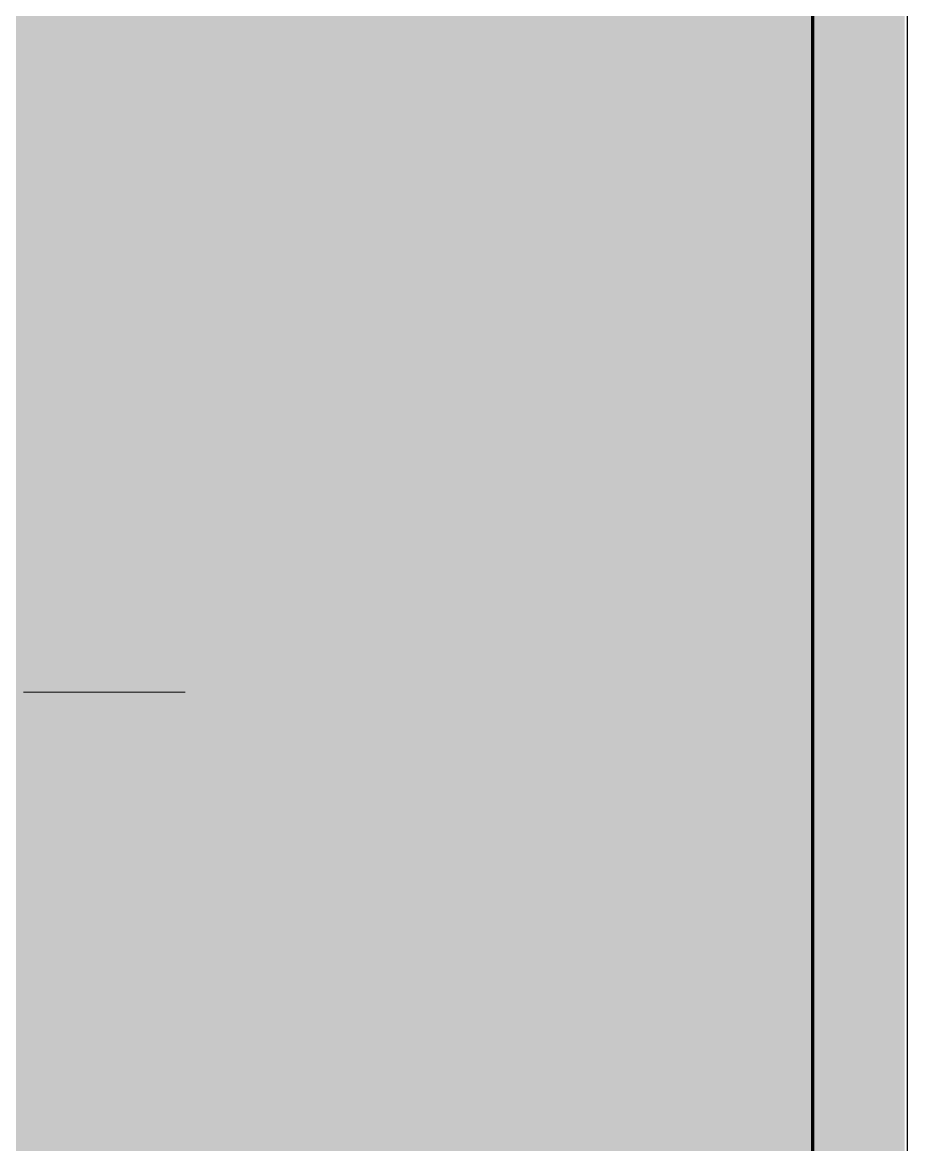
# Model space of a CAD drawing. Header units: millimetres. Extents: x 0 to 209, y 3 to 297.
# Drawn here: x 148 to 208.4, y 66.8 to 143.8 of the extents above; entities that cross this region are included whole.
import ezdxf
from ezdxf.xclip import XClip

# ---------------------------------------------------------------- set-up
doc = ezdxf.new("R2010")
doc.units = ezdxf.units.MM
doc.header["$MEASUREMENT"] = 0
doc.layers.get('0').update_dxf_attribs({"linetype": 'CONTINUOUS'})

# ---------------------------------------------------------------- blocks, each defined once
blk = doc.blocks.new('MF286C030')
at = {"color": 0, "linetype": 'Continuous', "lineweight": 100, "true_color": 0x000007}
blk.add_lwpolyline([(19.717, 292.056), (19.717, 6.943), (202.159, 6.943), (202.159, 292.056)], dxfattribs=at)

msp = doc.modelspace()

# ---------------------------------------------------------------- hatches: boundary and pattern name
at = {"true_color": 0xffffff}
msp.add_hatch(color=0, dxfattribs=at).paths.add_polyline_path([(-0.131, 297.01), (-0.131, 2.547), (208.442, 2.547), (208.442, 297.01)])
msp.add_hatch(color=0, dxfattribs=at).paths.add_polyline_path([(-0.131, 297.01), (-0.131, 2.547), (208.442, 2.547), (208.442, 297.01)])
at = {"true_color": 0x000007}
h = msp.add_hatch(color=0, dxfattribs=at)
edge = h.paths.add_edge_path()
edge.add_spline(control_points=[(158.312, 100.592), (158.493, 100.477), (158.657, 100.395), (158.804, 100.329)], knot_values=[0, 0, 0, 0, 1, 1, 1, 1], degree=3, periodic=0)
edge.add_line((158.804, 100.329), (158.69, 100.067))
edge.add_spline(control_points=[(158.69, 100.067), (158.493, 100.133), (158.279, 100.264), (158.066, 100.411), (158.066, 100.411), (157.853, 100.297), (157.623, 100.247), (157.361, 100.247), (157.361, 100.247), (157.098, 100.247), (156.869, 100.297), (156.655, 100.428), (156.655, 100.428), (156.442, 100.559), (156.278, 100.74), (156.163, 100.953), (156.163, 100.953), (156.049, 101.182), (155.999, 101.445), (155.999, 101.724), (155.999, 101.724), (155.999, 102.019), (156.049, 102.282), (156.163, 102.511), (156.163, 102.511), (156.278, 102.741), (156.442, 102.921), (156.655, 103.036), (156.655, 103.036), (156.869, 103.167), (157.115, 103.233), (157.377, 103.233), (157.377, 103.233), (157.64, 103.233), (157.886, 103.167), (158.099, 103.036), (158.099, 103.036), (158.312, 102.905), (158.476, 102.724), (158.575, 102.511), (158.575, 102.511), (158.69, 102.282), (158.755, 102.019), (158.755, 101.74), (158.755, 101.74), (158.755, 101.494), (158.722, 101.281), (158.64, 101.1), (158.64, 101.1), (158.575, 100.904), (158.46, 100.74), (158.312, 100.592)], knot_values=[0, 0, 0, 0, 0.019231, 0.019231, 0.019231, 0.019231, 0.038462, 0.038462, 0.038462, 0.038462, 0.057692, 0.057692, 0.057692, 0.057692, 0.076923, 0.076923, 0.076923, 0.076923, 0.096154, 0.096154, 0.096154, 0.096154, 0.115385, 0.115385, 0.115385, 0.115385, 0.134615, 0.134615, 0.134615, 0.134615, 0.153846, 0.153846, 0.153846, 0.153846, 0.173077, 0.173077, 0.173077, 0.173077, 0.192308, 0.192308, 0.192308, 0.192308, 0.211538, 0.211538, 0.211538, 0.211538, 0.230769, 0.230769, 0.230769, 0.230769, 1, 1, 1, 1], degree=3, periodic=0)
h.paths.add_polyline_path([(157.476, 101.084), (157.476, 101.084), (157.502, 101.076), (157.528, 101.067), (157.554, 101.059), (157.58, 101.05), (157.605, 101.041), (157.629, 101.031), (157.654, 101.022), (157.678, 101.012), (157.702, 101.002), (157.725, 100.991), (157.748, 100.98), (157.771, 100.969), (157.793, 100.958), (157.815, 100.946), (157.837, 100.934), (157.858, 100.921), (157.879, 100.908), (157.9, 100.895), (157.92, 100.881), (157.94, 100.867), (157.96, 100.852), (157.979, 100.837), (157.998, 100.821), (158.017, 100.805), (158.045, 100.832), (158.072, 100.861), (158.098, 100.89), (158.122, 100.92), (158.146, 100.951), (158.168, 100.984), (158.189, 101.017), (158.208, 101.051), (158.227, 101.087), (158.244, 101.123), (158.26, 101.16), (158.275, 101.199), (158.289, 101.238), (158.302, 101.279), (158.313, 101.32), (158.323, 101.363), (158.332, 101.406), (158.34, 101.451), (158.347, 101.497), (158.352, 101.543), (158.356, 101.591), (158.359, 101.64), (158.361, 101.689), (158.361, 101.74), (158.361, 101.769), (158.36, 101.797), (158.359, 101.825), (158.357, 101.852), (158.355, 101.88), (158.352, 101.907), (158.349, 101.933), (158.346, 101.96), (158.342, 101.986), (158.337, 102.011), (158.332, 102.037), (158.327, 102.062), (158.321, 102.087), (158.314, 102.112), (158.308, 102.136), (158.301, 102.161), (158.293, 102.185), (158.285, 102.208), (158.277, 102.232), (158.268, 102.255), (158.259, 102.279), (158.25, 102.302), (158.24, 102.324), (158.23, 102.347), (158.222, 102.369), (158.213, 102.391), (158.203, 102.413), (158.193, 102.433), (158.183, 102.454), (158.172, 102.473), (158.16, 102.493), (158.148, 102.512), (158.136, 102.53), (158.123, 102.548), (158.109, 102.566), (158.095, 102.583), (158.08, 102.6), (158.065, 102.616), (158.05, 102.632), (158.033, 102.647), (158.017, 102.662), (158, 102.677), (157.982, 102.691), (157.964, 102.705), (157.945, 102.719), (157.926, 102.732), (157.906, 102.745), (157.886, 102.757), (157.867, 102.769), (157.848, 102.781), (157.829, 102.792), (157.809, 102.802), (157.79, 102.812), (157.769, 102.822), (157.749, 102.831), (157.728, 102.839), (157.708, 102.847), (157.686, 102.855), (157.665, 102.862), (157.644, 102.868), (157.622, 102.874), (157.6, 102.879), (157.578, 102.884), (157.556, 102.888), (157.534, 102.892), (157.512, 102.896), (157.49, 102.898), (157.467, 102.901), (157.445, 102.903), (157.422, 102.904), (157.4, 102.905), (157.377, 102.905), (157.341, 102.904), (157.305, 102.903), (157.27, 102.9), (157.235, 102.897), (157.201, 102.892), (157.168, 102.886), (157.135, 102.88), (157.103, 102.872), (157.072, 102.863), (157.041, 102.854), (157.011, 102.843), (156.981, 102.831), (156.953, 102.818), (156.924, 102.804), (156.896, 102.79), (156.869, 102.774), (156.843, 102.757), (156.817, 102.739), (156.791, 102.72), (156.766, 102.7), (156.742, 102.679), (156.718, 102.657), (156.695, 102.634), (156.672, 102.61), (156.648, 102.584), (156.625, 102.558), (156.603, 102.531), (156.583, 102.503), (156.564, 102.474), (156.545, 102.443), (156.528, 102.412), (156.512, 102.38), (156.497, 102.347), (156.483, 102.312), (156.47, 102.277), (156.459, 102.241), (156.448, 102.203), (156.438, 102.165), (156.429, 102.125), (156.422, 102.085), (156.415, 102.043), (156.409, 102.001), (156.404, 101.957), (156.4, 101.912), (156.397, 101.867), (156.395, 101.82), (156.393, 101.772), (156.393, 101.724), (156.393, 101.724), (156.393, 101.679), (156.395, 101.635), (156.397, 101.592), (156.4, 101.549), (156.404, 101.507), (156.409, 101.466), (156.414, 101.426), (156.421, 101.386), (156.428, 101.347), (156.437, 101.309), (156.446, 101.272), (156.457, 101.236), (156.468, 101.2), (156.48, 101.166), (156.493, 101.132), (156.507, 101.099), (156.522, 101.067), (156.538, 101.036), (156.555, 101.006), (156.573, 100.977), (156.592, 100.949), (156.612, 100.922), (156.633, 100.896), (156.655, 100.871), (156.68, 100.847), (156.705, 100.823), (156.731, 100.801), (156.757, 100.779), (156.783, 100.759), (156.81, 100.739), (156.837, 100.72), (156.864, 100.703), (156.892, 100.686), (156.921, 100.67), (156.95, 100.655), (156.979, 100.641), (157.009, 100.628), (157.04, 100.617), (157.071, 100.606), (157.103, 100.596), (157.135, 100.588), (157.168, 100.58), (157.201, 100.574), (157.235, 100.569), (157.27, 100.564), (157.305, 100.561), (157.341, 100.56), (157.377, 100.559), (157.394, 100.559), (157.41, 100.56), (157.426, 100.561), (157.443, 100.562), (157.459, 100.563), (157.475, 100.565), (157.492, 100.567), (157.508, 100.569), (157.524, 100.572), (157.54, 100.575), (157.556, 100.578), (157.572, 100.582), (157.588, 100.585), (157.604, 100.589), (157.619, 100.594), (157.635, 100.598), (157.65, 100.603), (157.666, 100.608), (157.681, 100.613), (157.696, 100.618), (157.711, 100.623), (157.725, 100.629), (157.74, 100.635), (157.755, 100.641), (157.74, 100.651), (157.725, 100.661), (157.711, 100.67), (157.696, 100.679), (157.681, 100.688), (157.666, 100.697), (157.65, 100.705), (157.635, 100.713), (157.619, 100.72), (157.604, 100.728), (157.588, 100.735), (157.572, 100.742), (157.556, 100.748), (157.54, 100.754), (157.524, 100.76), (157.508, 100.766), (157.492, 100.772), (157.475, 100.777), (157.459, 100.782), (157.443, 100.787), (157.426, 100.792), (157.41, 100.797), (157.394, 100.801), (157.377, 100.805)])
h.paths.add_polyline_path([(157.476, 101.084), (157.377, 100.805)])
h = msp.add_hatch(color=0, dxfattribs=at)
h.paths.add_polyline_path([(159.149, 99.28), (159.149, 99.28), (159.153, 99.298), (159.157, 99.316), (159.161, 99.333), (159.165, 99.351), (159.17, 99.368), (159.174, 99.384), (159.178, 99.401), (159.183, 99.417), (159.187, 99.433), (159.192, 99.448), (159.197, 99.464), (159.202, 99.479), (159.207, 99.493), (159.213, 99.508), (159.218, 99.522), (159.224, 99.536), (159.23, 99.55), (159.236, 99.563), (159.243, 99.577), (159.25, 99.59), (159.257, 99.603), (159.264, 99.616), (159.272, 99.628), (159.28, 99.641), (159.28, 99.641), (159.286, 99.653), (159.293, 99.665), (159.299, 99.677), (159.306, 99.69), (159.313, 99.702), (159.32, 99.714), (159.328, 99.726), (159.335, 99.738), (159.343, 99.75), (159.351, 99.762), (159.36, 99.774), (159.368, 99.786), (159.377, 99.798), (159.386, 99.809), (159.396, 99.821), (159.405, 99.832), (159.415, 99.844), (159.425, 99.855), (159.436, 99.866), (159.447, 99.877), (159.458, 99.888), (159.469, 99.899), (159.481, 99.909), (159.493, 99.919), (159.504, 99.93), (159.516, 99.941), (159.529, 99.953), (159.542, 99.966), (159.557, 99.979), (159.573, 99.993), (159.589, 100.007), (159.607, 100.023), (159.625, 100.038), (159.645, 100.055), (159.665, 100.072), (159.686, 100.09), (159.708, 100.108), (159.731, 100.127), (159.754, 100.146), (159.779, 100.166), (159.804, 100.187), (159.83, 100.208), (159.857, 100.229), (159.884, 100.252), (159.913, 100.274), (159.942, 100.298), (159.971, 100.322), (160.002, 100.346), (160.022, 100.362), (160.041, 100.378), (160.06, 100.394), (160.079, 100.409), (160.096, 100.423), (160.113, 100.438), (160.129, 100.452), (160.145, 100.466), (160.16, 100.479), (160.175, 100.492), (160.189, 100.504), (160.203, 100.516), (160.216, 100.528), (160.228, 100.539), (160.241, 100.549), (160.252, 100.56), (160.263, 100.57), (160.274, 100.579), (160.284, 100.588), (160.294, 100.596), (160.304, 100.604), (160.313, 100.611), (160.322, 100.618), (160.33, 100.625), (160.34, 100.635), (160.35, 100.645), (160.359, 100.655), (160.368, 100.666), (160.377, 100.676), (160.386, 100.686), (160.394, 100.697), (160.402, 100.707), (160.41, 100.717), (160.418, 100.727), (160.425, 100.738), (160.432, 100.748), (160.44, 100.758), (160.446, 100.768), (160.453, 100.779), (160.46, 100.789), (160.466, 100.799), (160.473, 100.809), (160.479, 100.82), (160.486, 100.83), (160.492, 100.84), (160.498, 100.85), (160.504, 100.861), (160.51, 100.871), (160.512, 100.879), (160.514, 100.887), (160.516, 100.895), (160.518, 100.904), (160.52, 100.912), (160.522, 100.92), (160.524, 100.928), (160.526, 100.936), (160.528, 100.945), (160.53, 100.953), (160.531, 100.961), (160.533, 100.969), (160.534, 100.977), (160.536, 100.986), (160.537, 100.994), (160.538, 101.002), (160.539, 101.01), (160.54, 101.018), (160.541, 101.027), (160.542, 101.035), (160.542, 101.043), (160.543, 101.051), (160.543, 101.059), (160.543, 101.068), (160.543, 101.08), (160.542, 101.092), (160.542, 101.105), (160.54, 101.117), (160.539, 101.129), (160.537, 101.141), (160.534, 101.153), (160.532, 101.165), (160.528, 101.177), (160.525, 101.189), (160.521, 101.201), (160.516, 101.213), (160.512, 101.225), (160.506, 101.237), (160.501, 101.248), (160.495, 101.26), (160.488, 101.271), (160.481, 101.282), (160.473, 101.293), (160.465, 101.304), (160.457, 101.315), (160.448, 101.326), (160.438, 101.336), (160.428, 101.346), (160.418, 101.355), (160.407, 101.363), (160.397, 101.37), (160.386, 101.378), (160.375, 101.385), (160.364, 101.392), (160.352, 101.399), (160.341, 101.405), (160.329, 101.412), (160.317, 101.418), (160.305, 101.423), (160.293, 101.429), (160.281, 101.433), (160.268, 101.438), (160.255, 101.442), (160.242, 101.446), (160.229, 101.45), (160.216, 101.453), (160.203, 101.455), (160.189, 101.457), (160.175, 101.459), (160.161, 101.46), (160.147, 101.461), (160.133, 101.461), (160.119, 101.461), (160.105, 101.46), (160.091, 101.459), (160.077, 101.457), (160.063, 101.455), (160.05, 101.453), (160.037, 101.45), (160.024, 101.446), (160.011, 101.442), (159.998, 101.438), (159.986, 101.433), (159.973, 101.429), (159.961, 101.423), (159.949, 101.418), (159.937, 101.412), (159.925, 101.405), (159.914, 101.399), (159.902, 101.392), (159.891, 101.385), (159.88, 101.378), (159.869, 101.37), (159.859, 101.363), (159.848, 101.355), (159.838, 101.346), (159.828, 101.336), (159.818, 101.325), (159.809, 101.313), (159.799, 101.301), (159.791, 101.289), (159.782, 101.276), (159.774, 101.263), (159.765, 101.249), (159.758, 101.234), (159.75, 101.22), (159.743, 101.204), (159.735, 101.189), (159.728, 101.173), (159.721, 101.156), (159.714, 101.139), (159.708, 101.122), (159.701, 101.104), (159.695, 101.086), (159.688, 101.067), (159.682, 101.048), (159.676, 101.029), (159.67, 101.01), (159.664, 100.99), (159.657, 100.969), (159.378, 101.002), (159.378, 101.002), (159.381, 101.029), (159.384, 101.055), (159.388, 101.08), (159.392, 101.106), (159.397, 101.131), (159.403, 101.155), (159.41, 101.179), (159.417, 101.203), (159.425, 101.226), (159.433, 101.249), (159.442, 101.271), (159.452, 101.293), (159.463, 101.314), (159.474, 101.335), (159.486, 101.355), (159.499, 101.375), (159.512, 101.394), (159.526, 101.413), (159.541, 101.431), (159.556, 101.448), (159.572, 101.464), (159.589, 101.48), (159.606, 101.496), (159.625, 101.511), (159.641, 101.527), (159.658, 101.542), (159.676, 101.556), (159.694, 101.569), (159.713, 101.582), (159.732, 101.594), (159.751, 101.605), (159.771, 101.616), (159.791, 101.625), (159.812, 101.634), (159.833, 101.642), (159.854, 101.65), (159.876, 101.657), (159.898, 101.663), (159.92, 101.668), (159.943, 101.673), (159.966, 101.678), (159.989, 101.681), (160.012, 101.684), (160.036, 101.687), (160.06, 101.689), (160.084, 101.69), (160.109, 101.691), (160.133, 101.691), (160.149, 101.691), (160.166, 101.691), (160.182, 101.69), (160.199, 101.689), (160.215, 101.689), (160.231, 101.687), (160.247, 101.686), (160.264, 101.684), (160.28, 101.682), (160.296, 101.68), (160.312, 101.677), (160.328, 101.675), (160.344, 101.671), (160.359, 101.668), (160.375, 101.664), (160.391, 101.659), (160.406, 101.655), (160.421, 101.649), (160.437, 101.644), (160.452, 101.638), (160.467, 101.631), (160.481, 101.624), (160.496, 101.617), (160.51, 101.609), (160.51, 101.609), (160.523, 101.603), (160.535, 101.596), (160.546, 101.589), (160.558, 101.582), (160.57, 101.574), (160.581, 101.566), (160.592, 101.558), (160.603, 101.549), (160.614, 101.54), (160.625, 101.53), (160.635, 101.521), (160.646, 101.511), (160.656, 101.5), (160.666, 101.489), (160.676, 101.478), (160.685, 101.467), (160.695, 101.455), (160.704, 101.443), (160.713, 101.43), (160.722, 101.418), (160.731, 101.404), (160.74, 101.391), (160.748, 101.377), (160.756, 101.363), (160.762, 101.351), (160.768, 101.338), (160.774, 101.326), (160.78, 101.314), (160.785, 101.301), (160.79, 101.289), (160.795, 101.276), (160.8, 101.264), (160.804, 101.251), (160.808, 101.239), (160.812, 101.226), (160.816, 101.213), (160.819, 101.2), (160.823, 101.187), (160.825, 101.174), (160.828, 101.161), (160.83, 101.148), (160.833, 101.135), (160.834, 101.121), (160.836, 101.107), (160.837, 101.094), (160.838, 101.08), (160.838, 101.066), (160.838, 101.051), (160.838, 101.031), (160.837, 101.011), (160.836, 100.99), (160.834, 100.971), (160.832, 100.951), (160.829, 100.931), (160.825, 100.911), (160.821, 100.892), (160.817, 100.873), (160.812, 100.854), (160.806, 100.834), (160.799, 100.815), (160.792, 100.797), (160.785, 100.778), (160.777, 100.759), (160.768, 100.74), (160.759, 100.722), (160.748, 100.703), (160.738, 100.684), (160.726, 100.666), (160.714, 100.647), (160.702, 100.629), (160.688, 100.61), (160.674, 100.592), (160.674, 100.592), (160.664, 100.579), (160.651, 100.566), (160.638, 100.551), (160.624, 100.536), (160.608, 100.52), (160.591, 100.503), (160.572, 100.485), (160.553, 100.466), (160.532, 100.447), (160.51, 100.426), (160.486, 100.405), (160.461, 100.383), (160.435, 100.36), (160.407, 100.336), (160.378, 100.311), (160.348, 100.286), (160.316, 100.259), (160.282, 100.232), (160.247, 100.204), (160.211, 100.175), (160.173, 100.145), (160.134, 100.115), (160.093, 100.083), (160.051, 100.051), (160.051, 100.051), (160.033, 100.036), (160.015, 100.022), (159.997, 100.008), (159.98, 99.995), (159.963, 99.981), (159.947, 99.968), (159.931, 99.955), (159.915, 99.942), (159.9, 99.929), (159.885, 99.917), (159.87, 99.905), (159.856, 99.893), (159.843, 99.881), (159.829, 99.87), (159.817, 99.859), (159.804, 99.848), (159.793, 99.837), (159.781, 99.827), (159.77, 99.817), (159.76, 99.807), (159.75, 99.798), (159.74, 99.789), (159.731, 99.78), (159.723, 99.772), (159.723, 99.772), (159.715, 99.762), (159.707, 99.752), (159.698, 99.742), (159.69, 99.732), (159.682, 99.722), (159.674, 99.713), (159.666, 99.704), (159.659, 99.695), (159.651, 99.686), (159.643, 99.677), (159.636, 99.668), (159.629, 99.659), (159.622, 99.65), (159.615, 99.642), (159.608, 99.633), (159.601, 99.625), (159.595, 99.616), (159.589, 99.608), (159.583, 99.6), (159.578, 99.591), (159.573, 99.583), (159.568, 99.575), (159.563, 99.567), (159.559, 99.558), (159.559, 99.558), (160.642, 99.558), (160.576, 99.28)])
h.paths.add_polyline_path([(159.149, 99.28), (160.576, 99.28)])

# ---------------------------------------------------------------- linework, layer by layer
at = {"color": 0, "linetype": 'Continuous', "lineweight": 20, "true_color": 0x000007}
msp.add_lwpolyline([(148.027, 97.853), (159.116, 97.853), (159.116, 97.853)], dxfattribs=at)

# ---------------------------------------------------------------- block references
at = {"color": 0, "true_color": 0xffffff}
ref = msp.add_blockref('MF286C030', (0, 0), dxfattribs=at)
XClip(ref).set_block_clipping_path([(0, 2.5305243446), (208.6552434457, 297.01)])

doc.saveas('drawing.dxf')
